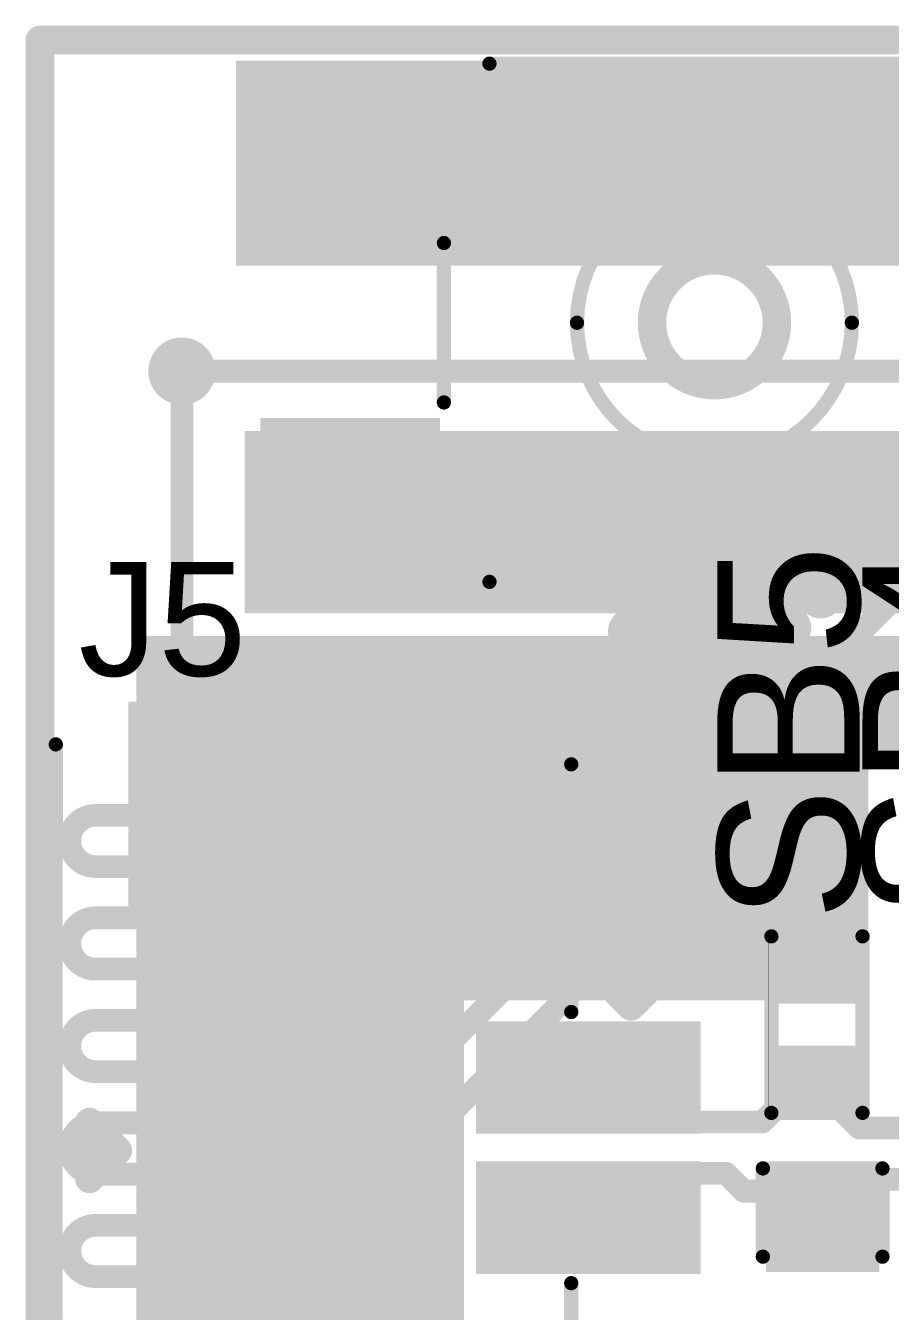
# Model space of a CAD drawing. Header units: millimetres. Extents: x -0.43 to 2.06, y -0.4 to 2.49.
# Drawn here: x -0.2019 to 0.1018, y 2.0338 to 2.4853 of the extents above; entities that cross this region are included whole.
import ezdxf

# ---------------------------------------------------------------- set-up
doc = ezdxf.new("R2010")
doc.units = ezdxf.units.MM
doc.header["$MEASUREMENT"] = 0
for name, color, linetype in [('BottomLayer', 5, 'Continuous'), ('Mechanical2', 216, 'Continuous'), ('TopLayer', 1, 'Continuous'), ('TopOverlay', 2, 'Continuous'), ('TopPaste', 8, 'Continuous'), ('TopSolder', 216, 'Continuous'), ('ViaHoleLayer', 16, 'Continuous')]:
    doc.layers.add(name, color=color, linetype=linetype)
doc.styles.add('Arial', font='arial.ttf', dxfattribs={"height": 0.2})

# ---------------------------------------------------------------- blocks, each defined once
blk = doc.blocks.new('SOLDER_BRIDGE_0402_7')
at = {"layer": 'TopLayer'}
for points in [[(-0.0275, -0.0125), (-0.0275, 0.0125), (-0.0095, 0.0125), (-0.0095, -0.0125)], [(0.0095, -0.0125), (0.0095, 0.0125), (0.0275, 0.0125), (0.0275, -0.0125)]]:
    blk.add_hatch(color=1, dxfattribs=at).paths.add_polyline_path(points)
at = {"layer": 'TopPaste'}
for points in [[(-0.0275, -0.0125), (-0.0275, 0.0125), (-0.0095, 0.0125), (-0.0095, -0.0125)], [(0.0095, -0.0125), (0.0095, 0.0125), (0.0275, 0.0125), (0.0275, -0.0125)]]:
    blk.add_hatch(color=8, dxfattribs=at).paths.add_polyline_path(points)
at = {"layer": 'TopSolder'}
for points in [[(-0.0296654, -0.0146654), (-0.0296654, 0.0146654), (-0.0073346, 0.0146654), (-0.0073346, -0.0146654)], [(0.0073346, -0.0146654), (0.0073346, 0.0146654), (0.0296654, 0.0146654), (0.0296654, -0.0146654)]]:
    blk.add_hatch(color=216, dxfattribs=at).paths.add_polyline_path(points)
at = {"layer": 'TopOverlay'}
for points, const_width in [([(0.031, 0.016), (-0.031, 0.016)], 0.005), ([(-0.031, -0.016), (-0.031, 0.016)], 0.005), ([(0.031, -0.016), (0.031, 0.016)], 0.005), ([(0.031, -0.016), (-0.031, -0.016)], 0.005), ([(0.032, -0.017), (-0.032, -0.017)], 0.000127)]:
    blk.add_lwpolyline(points, dxfattribs=dict(at, const_width=const_width))
for points, const_width in [([(-0.03225, 0.016, 1), (-0.02975, 0.016, 1)], 0.0025), ([(-0.03225, 0.016, 1), (-0.02975, 0.016, 1)], 0.0025), ([(0.02975, 0.016, 1), (0.03225, 0.016, 1)], 0.0025), ([(0.02975, 0.016, 1), (0.03225, 0.016, 1)], 0.0025), ([(-0.03225, -0.016, 1), (-0.02975, -0.016, 1)], 0.0025), ([(-0.03225, -0.016, 1), (-0.02975, -0.016, 1)], 0.0025), ([(0.02975, -0.016, 1), (0.03225, -0.016, 1)], 0.0025), ([(0.02975, -0.016, 1), (0.03225, -0.016, 1)], 0.0025), ([(-0.0320317, -0.017, 1), (-0.0319683, -0.017, 1)], 6.35e-05), ([(0.0319683, -0.017, 1), (0.0320317, -0.017, 1)], 6.35e-05)]:
    blk.add_lwpolyline(points, format="xyb", close=True, dxfattribs=dict(at, const_width=const_width))
blk = doc.blocks.new('TS_1109S_C_B_58')
at = {"layer": 'TopLayer'}
for points in [[(-0.15551175, 0.08070865), (-0.10039365, 0.08070865), (-0.10039365, 0.03740155), (-0.15551175, 0.03740155)], [(0.10039375, 0.08070865), (0.15551185, 0.08070865), (0.15551185, 0.03740155), (0.10039375, 0.03740155)], [(-0.15551175, -0.03740155), (-0.10039365, -0.03740155), (-0.10039365, -0.08070865), (-0.15551175, -0.08070865)], [(0.10039375, -0.03740155), (0.15551185, -0.03740155), (0.15551185, -0.08070865), (0.10039375, -0.08070865)]]:
    blk.add_hatch(color=1, dxfattribs=at).paths.add_polyline_path(points)
at = {"layer": 'TopPaste'}
for points in [[(-0.15551175, 0.08070865), (-0.10039365, 0.08070865), (-0.10039365, 0.03740155), (-0.15551175, 0.03740155)], [(0.10039375, 0.08070865), (0.15551185, 0.08070865), (0.15551185, 0.03740155), (0.10039375, 0.03740155)], [(-0.15551175, -0.03740155), (-0.10039365, -0.03740155), (-0.10039365, -0.08070865), (-0.15551175, -0.08070865)], [(0.10039375, -0.03740155), (0.15551185, -0.03740155), (0.15551185, -0.08070865), (0.10039375, -0.08070865)]]:
    blk.add_hatch(color=8, dxfattribs=at).paths.add_polyline_path(points)
at = {"layer": 'TopSolder'}
for points in [[(-0.15951175, 0.08470865), (-0.09639365, 0.08470865), (-0.09639365, 0.03340155), (-0.15951175, 0.03340155)], [(0.09639375, 0.08470865), (0.15951185, 0.08470865), (0.15951185, 0.03340155), (0.09639375, 0.03340155)], [(-0.15951175, -0.03340155), (-0.09639365, -0.03340155), (-0.09639365, -0.08470865), (-0.15951175, -0.08470865)], [(0.09639375, -0.03340155), (0.15951185, -0.03340155), (0.15951185, -0.08470865), (0.09639375, -0.08470865)]]:
    blk.add_hatch(color=216, dxfattribs=at).paths.add_polyline_path(points)
at = {"layer": 'TopOverlay', "const_width": 0.005}
for points in [[(-0.079, 0.091), (0.081, 0.091)], [(-0.095, -0.028), (-0.095, 0.028)], [(0.0950001, -0.028), (0.0950001, 0.028)], [(-0.079, -0.091), (0.081, -0.091)]]:
    blk.add_lwpolyline(points, dxfattribs=at)
at = {"layer": 'TopOverlay'}
for points, const_width in [([(-0.08025, 0.091, 1), (-0.07775, 0.091, 1)], 0.0025), ([(0.07975, 0.091, 1), (0.08225, 0.091, 1)], 0.0025), ([(0.0482597, 0, 1), (-0.0482597, 0, 1)], 0.005), ([(-0.09625, 0.028, 1), (-0.09375, 0.028, 1)], 0.0025), ([(0.0937501, 0.028, 1), (0.0962501, 0.028, 1)], 0.0025), ([(0.0219317, 0, 1), (-0.0219317, 0, 1)], 0.01), ([(-0.0244317, 0, 1), (-0.0194317, 0, 1)], 0.005), ([(0.0194317, 0, 1), (0.0244317, 0, 1)], 0.005), ([(-0.0495097, 0, 1), (-0.0470097, 0, 1)], 0.0025), ([(0.0470097, 0, 1), (0.0495097, 0, 1)], 0.0025), ([(-0.09625, -0.028, 1), (-0.09375, -0.028, 1)], 0.0025), ([(0.0937501, -0.028, 1), (0.0962501, -0.028, 1)], 0.0025), ([(-0.08025, -0.091, 1), (-0.07775, -0.091, 1)], 0.0025), ([(0.07975, -0.091, 1), (0.08225, -0.091, 1)], 0.0025)]:
    blk.add_lwpolyline(points, format="xyb", close=True, dxfattribs=dict(at, const_width=const_width))
blk = doc.blocks.new('1_25_2PWB_95')
at = {"layer": 'TopLayer'}
for points in [[(-0.04035425, 0.08562995), (-0.00885815, 0.08562995), (-0.00885815, 0.01476385), (-0.04035425, 0.01476385)], [(0.00885835, 0.08562995), (0.04035445, 0.08562995), (0.04035445, 0.01476385), (0.00885835, 0.01476385)], [(-0.15255895, 0.0068898), (-0.08169285, 0.0068898), (-0.08169285, -0.1072834), (-0.15255895, -0.1072834)], [(0.15255915, -0.1072834), (0.08169305, -0.1072834), (0.08169305, 0.0068898), (0.15255915, 0.0068898)]]:
    blk.add_hatch(color=1, dxfattribs=at).paths.add_polyline_path(points)
at = {"layer": 'TopPaste'}
for points in [[(-0.04035425, 0.08562995), (-0.00885815, 0.08562995), (-0.00885815, 0.01476385), (-0.04035425, 0.01476385)], [(0.00885835, 0.08562995), (0.04035445, 0.08562995), (0.04035445, 0.01476385), (0.00885835, 0.01476385)], [(-0.15255895, 0.0068898), (-0.08169285, 0.0068898), (-0.08169285, -0.1072834), (-0.15255895, -0.1072834)], [(0.15255915, -0.1072834), (0.08169305, -0.1072834), (0.08169305, 0.0068898), (0.15255915, 0.0068898)]]:
    blk.add_hatch(color=8, dxfattribs=at).paths.add_polyline_path(points)
at = {"layer": 'TopSolder'}
for points in [[(-0.04435425, 0.08962995), (-0.00485815, 0.08962995), (-0.00485815, 0.01076385), (-0.04435425, 0.01076385)], [(0.00485835, 0.08962995), (0.04435445, 0.08962995), (0.04435445, 0.01076385), (0.00485835, 0.01076385)], [(-0.15655895, 0.0108898), (-0.07769285, 0.0108898), (-0.07769285, -0.1112834), (-0.15655895, -0.1112834)], [(0.15655915, -0.1112834), (0.07769305, -0.1112834), (0.07769305, 0.0108898), (0.15655915, 0.0108898)]]:
    blk.add_hatch(color=216, dxfattribs=at).paths.add_polyline_path(points)
at = {"layer": 'TopOverlay'}
for points, const_width in [([(-0.0546062, 0.0601969), (-0.0546062, 0.0701969)], 0.01), ([(-0.0496062, 0.0651969), (-0.0546062, 0.0701969)], 0.01), ([(-0.0546062, 0.0601969), (-0.0496062, 0.0651969)], 0.01), ([(-0.0476062, 0.0441969), (-0.1346062, 0.0441969)], 0.005), ([(0.1346064, 0.0441969), (0.0476064, 0.0441969)], 0.005), ([(-0.009, -0.125), (0.001, -0.115)], 0.01), ([(0.011, -0.125), (0.001, -0.115)], 0.01), ([(0.011, -0.125), (-0.009, -0.125)], 0.01), ([(0.1387402, -0.137), (-0.1416062, -0.1368031)], 0.005)]:
    blk.add_lwpolyline(points, dxfattribs=dict(at, const_width=const_width))
for points, const_width in [([(-0.0571062, 0.0701969, 1), (-0.0521062, 0.0701969, 1)], 0.005), ([(-0.0571062, 0.0701969, 1), (-0.0521062, 0.0701969, 1)], 0.005), ([(-0.0521062, 0.0651969, 1), (-0.0471062, 0.0651969, 1)], 0.005), ([(-0.0521062, 0.0651969, 1), (-0.0471062, 0.0651969, 1)], 0.005), ([(-0.0571062, 0.0601969, 1), (-0.0521062, 0.0601969, 1)], 0.005), ([(-0.0571062, 0.0601969, 1), (-0.0521062, 0.0601969, 1)], 0.005), ([(-0.1358562, 0.0441969, 1), (-0.1333562, 0.0441969, 1)], 0.0025), ([(-0.0488562, 0.0441969, 1), (-0.0463562, 0.0441969, 1)], 0.0025), ([(0.0463564, 0.0441969, 1), (0.0488564, 0.0441969, 1)], 0.0025), ([(0.1333564, 0.0441969, 1), (0.1358564, 0.0441969, 1)], 0.0025), ([(-0.0015, -0.115, 1), (0.0035, -0.115, 1)], 0.005), ([(-0.0015, -0.115, 1), (0.0035, -0.115, 1)], 0.005), ([(-0.0115, -0.125, 1), (-0.0065, -0.125, 1)], 0.005), ([(-0.0115, -0.125, 1), (-0.0065, -0.125, 1)], 0.005), ([(0.0085, -0.125, 1), (0.0135, -0.125, 1)], 0.005), ([(0.0085, -0.125, 1), (0.0135, -0.125, 1)], 0.005), ([(-0.1428562, -0.1368031, 1), (-0.1403562, -0.1368031, 1)], 0.0025), ([(0.1374902, -0.137, 1), (0.1399902, -0.137, 1)], 0.0025)]:
    blk.add_lwpolyline(points, format="xyb", close=True, dxfattribs=dict(at, const_width=const_width))
blk = doc.blocks.new('CAP_0603_118')
at = {"layer": 'TopLayer'}
for points in [[(-0.015, 0.0175), (-0.015, -0.0175), (-0.045, -0.0175), (-0.045, 0.0175)], [(0.045, 0.0175), (0.045, -0.0175), (0.015, -0.0175), (0.015, 0.0175)]]:
    blk.add_hatch(color=1, dxfattribs=at).paths.add_polyline_path(points)
at = {"layer": 'TopPaste'}
for points in [[(-0.015, 0.0175), (-0.015, -0.0175), (-0.045, -0.0175), (-0.045, 0.0175)], [(0.045, 0.0175), (0.045, -0.0175), (0.015, -0.0175), (0.015, 0.0175)]]:
    blk.add_hatch(color=8, dxfattribs=at).paths.add_polyline_path(points)
at = {"layer": 'TopSolder'}
for points in [[(-0.0126378, 0.0198622), (-0.0126378, -0.0198622), (-0.0473622, -0.0198622), (-0.0473622, 0.0198622)], [(0.0473622, 0.0198622), (0.0473622, -0.0198622), (0.0126378, -0.0198622), (0.0126378, 0.0198622)]]:
    blk.add_hatch(color=216, dxfattribs=at).paths.add_polyline_path(points)
at = {"layer": 'TopOverlay', "const_width": 0.005}
for points in [[(-0.049, 0.021), (-0.018, 0.021)], [(-0.049, 0.021), (-0.049, -0.021)], [(0.018, 0.021), (0.049, 0.021)], [(0.049, 0.021), (0.049, -0.021)], [(-0.049, -0.021), (-0.018, -0.021)], [(0.018, -0.021), (0.049, -0.021)]]:
    blk.add_lwpolyline(points, dxfattribs=at)
at = {"layer": 'TopOverlay', "const_width": 0.0025}
for points in [[(-0.05025, 0.021, 1), (-0.04775, 0.021, 1)], [(-0.05025, 0.021, 1), (-0.04775, 0.021, 1)], [(-0.01925, 0.021, 1), (-0.01675, 0.021, 1)], [(0.01675, 0.021, 1), (0.01925, 0.021, 1)], [(0.04775, 0.021, 1), (0.05025, 0.021, 1)], [(0.04775, 0.021, 1), (0.05025, 0.021, 1)], [(-0.05025, -0.021, 1), (-0.04775, -0.021, 1)], [(-0.05025, -0.021, 1), (-0.04775, -0.021, 1)], [(-0.01925, -0.021, 1), (-0.01675, -0.021, 1)], [(0.01675, -0.021, 1), (0.01925, -0.021, 1)], [(0.04775, -0.021, 1), (0.05025, -0.021, 1)], [(0.04775, -0.021, 1), (0.05025, -0.021, 1)]]:
    blk.add_lwpolyline(points, format="xyb", close=True, dxfattribs=at)

msp = doc.modelspace()

# ---------------------------------------------------------------- hatches: boundary and pattern name
at = {"layer": 'BottomLayer'}
h = msp.add_hatch(color=5, dxfattribs=at)
edge = h.paths.add_edge_path()
edge.add_arc((-0.147, 2.364), 0.011811, 0, 360)
at = {"layer": 'TopLayer'}
for points in [[(-0.128, 2.401), (0.455, 2.401), (0.455, 2.473), (-0.128, 2.473)], [(-0.125, 2.279), (0.242, 2.279), (0.242, 2.343), (-0.125, 2.343)], [(-0.163, 2.143), (0.094, 2.143), (0.094, 2.271), (-0.163, 2.271)], [(0.084, 2.228), (0.29, 2.228), (0.29, 2.271), (0.084, 2.271)], [(-0.163, 1.871), (-0.048, 1.871), (-0.048, 2.252), (-0.163, 2.252)]]:
    msp.add_hatch(color=1, dxfattribs=at).paths.add_polyline_path(points)
h = msp.add_hatch(color=1, dxfattribs=at)
edge = h.paths.add_edge_path()
edge.add_arc((-0.147, 2.364), 0.011811, 0, 360)
at = {"layer": 'ViaHoleLayer'}
h = msp.add_hatch(color=16, dxfattribs=at)
edge = h.paths.add_edge_path()
edge.add_arc((-0.147, 2.364), 0.0059055, 0, 360)

# ---------------------------------------------------------------- linework, layer by layer
at = {"layer": 'BottomLayer', "const_width": 0.008}
for points in [[(-0.095, 2.086), (0.23, 2.411)], [(-0.072, 2.084), (0.231, 2.387)], [(-0.147, 2.342), (-0.147, 2.364)], [(-0.147, 2.242), (-0.147, 2.342)], [(0.05871, 2.320731), (0.0587101, 2.3207311)], [(0.0587101, 2.3207311), (0.0780637, 2.3013775)], [(0.0893775, 2.3013775), (0.106, 2.318)], [(0.0530532, 2.3150742), (0.0530533, 2.3150743)], [(0.0530533, 2.3150743), (0.0801288, 2.2879988)], [(0.0473963, 2.3094173), (0.0473964, 2.3094174)], [(0.0473964, 2.3094174), (0.0744719, 2.2823419)], [(0.0417395, 2.3037605), (0.0417396, 2.3037606)], [(0.0417396, 2.3037606), (0.0688151, 2.2766851)], [(0.0780636, 2.3013774), (0.0780637, 2.3013775)], [(0.0360826, 2.2981036), (0.0360827, 2.2981037)], [(0.0360827, 2.2981037), (0.0631582, 2.2710282)], [(0.0304258, 2.2924468), (0.0304259, 2.2924469)], [(0.0304259, 2.2924469), (0.0575014, 2.2653714)], [(0.0191121, 2.2867899), (0.0191122, 2.28679)], [(0.0247689, 2.2867899), (0.024769, 2.28679)], [(0.024769, 2.28679), (0.0518445, 2.2597145)], [(0.0801287, 2.2879987), (0.0801288, 2.2879988)], [(0.019112, 2.281133), (0.0191121, 2.2811331)], [(0.0191121, 2.2811331), (0.0461876, 2.2540576)], [(0.0744718, 2.2823418), (0.0744719, 2.2823419)], [(0.0801287, 2.2823419), (0.0801288, 2.282342)], [(0.068815, 2.276685), (0.0688151, 2.2766851)], [(0.0077984, 2.2754762), (0.0077985, 2.2754763)], [(0.0134552, 2.2754762), (0.0134553, 2.2754763)], [(0.0134553, 2.2754763), (0.0405308, 2.2484008)], [(0.0077983, 2.2698193), (0.0077984, 2.2698194)], [(0.0077984, 2.2698194), (0.0348739, 2.2427439)], [(0.0631581, 2.2710281), (0.0631582, 2.2710282)], [(0.068815, 2.2710282), (0.0688151, 2.2710283)], [(-0.0035153, 2.2641625), (-0.0035152, 2.2641626)], [(0.0021415, 2.2641625), (0.0021416, 2.2641626)], [(0.0021416, 2.2641626), (0.0292171, 2.2370871)], [(0.0575013, 2.2653713), (0.0575014, 2.2653714)], [(-0.0035154, 2.2585056), (-0.0035153, 2.2585057)], [(-0.0035153, 2.2585057), (0.0235602, 2.2314302)], [(0.0518444, 2.2597144), (0.0518445, 2.2597145)], [(0.0575013, 2.2597145), (0.0575014, 2.2597146)], [(0.0461875, 2.2540575), (0.0461876, 2.2540576)], [(-0.014829, 2.2528488), (-0.0148289, 2.2528489)], [(-0.0091722, 2.2528488), (-0.0091721, 2.2528489)], [(-0.0091721, 2.2528489), (0.0179034, 2.2257734)], [(-0.0148291, 2.2471919), (-0.014829, 2.247192)], [(-0.014829, 2.247192), (0.0122465, 2.2201165)], [(0.0405307, 2.2484007), (0.0405308, 2.2484008)], [(-0.147, 2.2170005), (-0.147, 2.242)], [(-0.0261427, 2.2415351), (-0.0261426, 2.2415352)], [(-0.0204859, 2.2415351), (-0.0204858, 2.2415352)], [(-0.0204858, 2.2415352), (0.0065897, 2.2144597)], [(0.0348738, 2.2427438), (0.0348739, 2.2427439)], [(-0.0261428, 2.2358782), (-0.0261427, 2.2358783)], [(-0.0261427, 2.2358783), (0.0009328, 2.2088028)], [(0.029217, 2.237087), (0.0292171, 2.2370871)], [(0.0235601, 2.2314301), (0.0235602, 2.2314302)], [(-0.0374564, 2.2302214), (-0.0374563, 2.2302215)], [(-0.0317996, 2.2302214), (-0.0317995, 2.2302215)], [(-0.0317995, 2.2302215), (-0.004724, 2.203146)], [(-0.0374565, 2.2245645), (-0.0374564, 2.2245646)], [(-0.0374564, 2.2245646), (-0.0103809, 2.1974891)], [(0.0179033, 2.2257733), (0.0179034, 2.2257734)], [(-0.0431134, 2.2189076), (-0.0431133, 2.2189077)], [(-0.0431133, 2.2189077), (-0.0160378, 2.1918322)], [(0.0122464, 2.2201164), (0.0122465, 2.2201165)], [(-0.0487702, 2.2132508), (-0.0487701, 2.2132509)], [(-0.0487701, 2.2132509), (-0.0216946, 2.1861754)], [(0.0065896, 2.2144596), (0.0065897, 2.2144597)], [(0.0009327, 2.2088027), (0.0009328, 2.2088028)], [(-0.1773701, 2.2080005), (-0.156, 2.2080005)], [(-0.0544271, 2.2075939), (-0.054427, 2.207594)], [(-0.054427, 2.207594), (-0.0273515, 2.1805185)], [(-0.0600839, 2.2019371), (-0.0600838, 2.2019372)], [(-0.0600838, 2.2019372), (-0.0330083, 2.1748617)], [(-0.0047241, 2.2031459), (-0.004724, 2.203146)], [(-0.0657408, 2.1962802), (-0.0657407, 2.1962803)], [(-0.0657407, 2.1962803), (-0.0386652, 2.1692048)], [(-0.010381, 2.197489), (-0.0103809, 2.1974891)], [(-0.0713976, 2.1906234), (-0.0713975, 2.1906235)], [(-0.0713975, 2.1906235), (-0.044322, 2.163548)], [(-0.0160379, 2.1918321), (-0.0160378, 2.1918322)], [(-0.010381, 2.1918322), (-0.0103809, 2.1918323)], [(-0.1773701, 2.1900005), (-0.1174165, 2.1900005)], [(-0.0216947, 2.1861753), (-0.0216946, 2.1861754)], [(-0.0770545, 2.1849665), (-0.0770544, 2.1849666)], [(-0.0770544, 2.1849666), (-0.0499789, 2.1578911)], [(-0.0827113, 2.1793097), (-0.0827112, 2.1793098)], [(-0.0827112, 2.1793098), (-0.0556357, 2.1522343)], [(-0.0273516, 2.1805184), (-0.0273515, 2.1805185)], [(-0.0216947, 2.1805185), (-0.0216946, 2.1805186)], [(-0.0330084, 2.1748616), (-0.0330083, 2.1748617)], [(-0.1773701, 2.1720005), (-0.1174165, 2.1720005)], [(-0.08664, 2.1719246), (-0.0866399, 2.1719247)], [(-0.0866399, 2.1719247), (-0.0612926, 2.1465774)], [(-0.0386653, 2.1692047), (-0.0386652, 2.1692048)], [(-0.0330084, 2.1692048), (-0.0330083, 2.1692049)], [(-0.0922968, 2.1662678), (-0.0922967, 2.1662679)], [(-0.0922967, 2.1662679), (-0.0746713, 2.1486425)], [(-0.0443221, 2.1635479), (-0.044322, 2.163548)], [(-0.049979, 2.157891), (-0.0499789, 2.1578911)], [(-0.0443221, 2.1578911), (-0.044322, 2.1578912)], [(-0.1773701, 2.1540005), (-0.1166299, 2.1540005)], [(-0.0556358, 2.1522342), (-0.0556357, 2.1522343)], [(-0.0612927, 2.1465773), (-0.0612926, 2.1465774)], [(-0.0556358, 2.1465774), (-0.0556357, 2.1465775)], [(-0.0775, 2.1345), (-0.0746713, 2.1373287)], [(-0.1773701, 2.1360005), (-0.1166299, 2.1360005)], [(-0.098, 2.114), (-0.0775, 2.1345)], [(-0.1773701, 2.1180005), (-0.1422127, 2.1180005)], [(-0.123, 2.089), (-0.098, 2.114)], [(-0.1773701, 2.1000005), (-0.1422127, 2.1000005)], [(-0.123, 1.548), (-0.123, 2.089)], [(-0.1773701, 2.0820005), (-0.147, 2.0820005)], [(-0.095, 0.887), (-0.095, 2.086)], [(-0.072, 2.07), (-0.072, 2.084)], [(-0.072, 1.9940005), (-0.072, 2.07)], [(-0.1773701, 2.0640005), (-0.147, 2.0640005)], [(-0.1773701, 2.0460005), (-0.147, 2.0460005)]]:
    msp.add_lwpolyline(points, dxfattribs=at)
at = {"layer": 'BottomLayer', "const_width": 0.004}
for points in [[(-0.149, 2.364, 1), (-0.145, 2.364, 1)], [(-0.149, 2.342, 1), (-0.145, 2.342, 1)], [(-0.149, 2.342, 1), (-0.145, 2.342, 1)], [(0.0510533, 2.3207311, 1), (0.0550533, 2.3207311, 1)], [(0.0510533, 2.3207311, 1), (0.0550533, 2.3207311, 1)], [(0.05671, 2.320731, 1), (0.06071, 2.320731, 1)], [(0.05671, 2.320731, 1), (0.06071, 2.320731, 1)], [(0.0567101, 2.3207311, 1), (0.0607101, 2.3207311, 1)], [(0.0567101, 2.3207311, 1), (0.0607101, 2.3207311, 1)], [(0.0510532, 2.3150742, 1), (0.0550532, 2.3150742, 1)], [(0.0510533, 2.3150743, 1), (0.0550533, 2.3150743, 1)], [(0.0510533, 2.3150743, 1), (0.0550533, 2.3150743, 1)], [(0.0510533, 2.3150743, 1), (0.0550533, 2.3150743, 1)], [(0.0397396, 2.3094174, 1), (0.0437396, 2.3094174, 1)], [(0.0397396, 2.3094174, 1), (0.0437396, 2.3094174, 1)], [(0.0453963, 2.3094173, 1), (0.0493963, 2.3094173, 1)], [(0.0453963, 2.3094173, 1), (0.0493963, 2.3094173, 1)], [(0.0453964, 2.3094174, 1), (0.0493964, 2.3094174, 1)], [(0.0453964, 2.3094174, 1), (0.0493964, 2.3094174, 1)], [(0.0397395, 2.3037605, 1), (0.0437395, 2.3037605, 1)], [(0.0397396, 2.3037606, 1), (0.0437396, 2.3037606, 1)], [(0.0397396, 2.3037606, 1), (0.0437396, 2.3037606, 1)], [(0.0397396, 2.3037606, 1), (0.0437396, 2.3037606, 1)], [(0.0760636, 2.3013775, 1), (0.0800636, 2.3013775, 1)], [(0.0760636, 2.3013774, 1), (0.0800636, 2.3013774, 1)], [(0.0760637, 2.3013775, 1), (0.0800637, 2.3013775, 1)], [(0.0760637, 2.3013775, 1), (0.0800637, 2.3013775, 1)], [(0.0873775, 2.3013775, 1), (0.0913775, 2.3013775, 1)], [(0.0873776, 2.3013775, 1), (0.0913776, 2.3013775, 1)], [(0.0284259, 2.2981037, 1), (0.0324259, 2.2981037, 1)], [(0.0284259, 2.2981037, 1), (0.0324259, 2.2981037, 1)], [(0.0340826, 2.2981036, 1), (0.0380826, 2.2981036, 1)], [(0.0340826, 2.2981036, 1), (0.0380826, 2.2981036, 1)], [(0.0340827, 2.2981037, 1), (0.0380827, 2.2981037, 1)], [(0.0340827, 2.2981037, 1), (0.0380827, 2.2981037, 1)], [(0.0284258, 2.2924468, 1), (0.0324258, 2.2924468, 1)], [(0.0284259, 2.2924469, 1), (0.0324259, 2.2924469, 1)], [(0.0284259, 2.2924469, 1), (0.0324259, 2.2924469, 1)], [(0.0284259, 2.2924469, 1), (0.0324259, 2.2924469, 1)], [(0.0171121, 2.2867899, 1), (0.0211121, 2.2867899, 1)], [(0.0171121, 2.2867899, 1), (0.0211121, 2.2867899, 1)], [(0.0171122, 2.28679, 1), (0.0211122, 2.28679, 1)], [(0.0171122, 2.28679, 1), (0.0211122, 2.28679, 1)], [(0.0227689, 2.2867899, 1), (0.0267689, 2.2867899, 1)], [(0.0227689, 2.2867899, 1), (0.0267689, 2.2867899, 1)], [(0.022769, 2.28679, 1), (0.026769, 2.28679, 1)], [(0.022769, 2.28679, 1), (0.026769, 2.28679, 1)], [(0.0781287, 2.2879987, 1), (0.0821287, 2.2879987, 1)], [(0.0781287, 2.2879987, 1), (0.0821287, 2.2879987, 1)], [(0.0781288, 2.2879988, 1), (0.0821288, 2.2879988, 1)], [(0.0781288, 2.2879988, 1), (0.0821288, 2.2879988, 1)], [(0.017112, 2.281133, 1), (0.021112, 2.281133, 1)], [(0.0171121, 2.2811331, 1), (0.0211121, 2.2811331, 1)], [(0.0171121, 2.2811331, 1), (0.0211121, 2.2811331, 1)], [(0.0171121, 2.2811331, 1), (0.0211121, 2.2811331, 1)], [(0.0724718, 2.2823418, 1), (0.0764718, 2.2823418, 1)], [(0.0724719, 2.2823419, 1), (0.0764719, 2.2823419, 1)], [(0.0724719, 2.2823419, 1), (0.0764719, 2.2823419, 1)], [(0.0724719, 2.2823419, 1), (0.0764719, 2.2823419, 1)], [(0.0781287, 2.2823419, 1), (0.0821287, 2.2823419, 1)], [(0.0781287, 2.2823419, 1), (0.0821287, 2.2823419, 1)], [(0.0781288, 2.282342, 1), (0.0821288, 2.282342, 1)], [(0.0781288, 2.282342, 1), (0.0821288, 2.282342, 1)], [(0.066815, 2.276685, 1), (0.070815, 2.276685, 1)], [(0.066815, 2.276685, 1), (0.070815, 2.276685, 1)], [(0.0668151, 2.2766851, 1), (0.0708151, 2.2766851, 1)], [(0.0668151, 2.2766851, 1), (0.0708151, 2.2766851, 1)], [(0.0057984, 2.2754762, 1), (0.0097984, 2.2754762, 1)], [(0.0057984, 2.2754762, 1), (0.0097984, 2.2754762, 1)], [(0.0057985, 2.2754763, 1), (0.0097985, 2.2754763, 1)], [(0.0057985, 2.2754763, 1), (0.0097985, 2.2754763, 1)], [(0.0114552, 2.2754762, 1), (0.0154552, 2.2754762, 1)], [(0.0114552, 2.2754762, 1), (0.0154552, 2.2754762, 1)], [(0.0114553, 2.2754763, 1), (0.0154553, 2.2754763, 1)], [(0.0114553, 2.2754763, 1), (0.0154553, 2.2754763, 1)], [(0.0057983, 2.2698193, 1), (0.0097983, 2.2698193, 1)], [(0.0057984, 2.2698194, 1), (0.0097984, 2.2698194, 1)], [(0.0057984, 2.2698194, 1), (0.0097984, 2.2698194, 1)], [(0.0057984, 2.2698194, 1), (0.0097984, 2.2698194, 1)], [(0.0611581, 2.2710281, 1), (0.0651581, 2.2710281, 1)], [(0.0611582, 2.2710282, 1), (0.0651582, 2.2710282, 1)], [(0.0611582, 2.2710282, 1), (0.0651582, 2.2710282, 1)], [(0.0611582, 2.2710282, 1), (0.0651582, 2.2710282, 1)], [(0.066815, 2.2710282, 1), (0.070815, 2.2710282, 1)], [(0.066815, 2.2710282, 1), (0.070815, 2.2710282, 1)], [(0.0668151, 2.2710283, 1), (0.0708151, 2.2710283, 1)], [(0.0668151, 2.2710283, 1), (0.0708151, 2.2710283, 1)], [(-0.0055153, 2.2641625, 1), (-0.0015153, 2.2641625, 1)], [(-0.0055153, 2.2641625, 1), (-0.0015153, 2.2641625, 1)], [(-0.0055152, 2.2641626, 1), (-0.0015152, 2.2641626, 1)], [(-0.0055152, 2.2641626, 1), (-0.0015152, 2.2641626, 1)], [(0.0001415, 2.2641625, 1), (0.0041415, 2.2641625, 1)], [(0.0001415, 2.2641625, 1), (0.0041415, 2.2641625, 1)], [(0.0001416, 2.2641626, 1), (0.0041416, 2.2641626, 1)], [(0.0001416, 2.2641626, 1), (0.0041416, 2.2641626, 1)], [(0.0555013, 2.2653713, 1), (0.0595013, 2.2653713, 1)], [(0.0555013, 2.2653713, 1), (0.0595013, 2.2653713, 1)], [(0.0555014, 2.2653714, 1), (0.0595014, 2.2653714, 1)], [(0.0555014, 2.2653714, 1), (0.0595014, 2.2653714, 1)], [(-0.0055154, 2.2585056, 1), (-0.0015154, 2.2585056, 1)], [(-0.0055153, 2.2585057, 1), (-0.0015153, 2.2585057, 1)], [(-0.0055153, 2.2585057, 1), (-0.0015153, 2.2585057, 1)], [(-0.0055153, 2.2585057, 1), (-0.0015153, 2.2585057, 1)], [(0.0498444, 2.2597144, 1), (0.0538444, 2.2597144, 1)], [(0.0498445, 2.2597145, 1), (0.0538445, 2.2597145, 1)], [(0.0498445, 2.2597145, 1), (0.0538445, 2.2597145, 1)], [(0.0498445, 2.2597145, 1), (0.0538445, 2.2597145, 1)], [(0.0555013, 2.2597145, 1), (0.0595013, 2.2597145, 1)], [(0.0555013, 2.2597145, 1), (0.0595013, 2.2597145, 1)], [(0.0555014, 2.2597146, 1), (0.0595014, 2.2597146, 1)], [(0.0555014, 2.2597146, 1), (0.0595014, 2.2597146, 1)], [(0.0441875, 2.2540575, 1), (0.0481875, 2.2540575, 1)], [(0.0441875, 2.2540575, 1), (0.0481875, 2.2540575, 1)], [(0.0441876, 2.2540576, 1), (0.0481876, 2.2540576, 1)], [(0.0441876, 2.2540576, 1), (0.0481876, 2.2540576, 1)], [(-0.016829, 2.2528488, 1), (-0.012829, 2.2528488, 1)], [(-0.016829, 2.2528488, 1), (-0.012829, 2.2528488, 1)], [(-0.0168289, 2.2528489, 1), (-0.0128289, 2.2528489, 1)], [(-0.0168289, 2.2528489, 1), (-0.0128289, 2.2528489, 1)], [(-0.0111722, 2.2528488, 1), (-0.0071722, 2.2528488, 1)], [(-0.0111722, 2.2528488, 1), (-0.0071722, 2.2528488, 1)], [(-0.0111721, 2.2528489, 1), (-0.0071721, 2.2528489, 1)], [(-0.0111721, 2.2528489, 1), (-0.0071721, 2.2528489, 1)], [(-0.0168291, 2.2471919, 1), (-0.0128291, 2.2471919, 1)], [(-0.016829, 2.247192, 1), (-0.012829, 2.247192, 1)], [(-0.016829, 2.247192, 1), (-0.012829, 2.247192, 1)], [(-0.016829, 2.247192, 1), (-0.012829, 2.247192, 1)], [(0.0385307, 2.2484007, 1), (0.0425307, 2.2484007, 1)], [(0.0385308, 2.2484008, 1), (0.0425308, 2.2484008, 1)], [(0.0385308, 2.2484008, 1), (0.0425308, 2.2484008, 1)], [(0.0385308, 2.2484008, 1), (0.0425308, 2.2484008, 1)], [(0.0441876, 2.2484008, 1), (0.0481876, 2.2484008, 1)], [(0.0441876, 2.2484008, 1), (0.0481876, 2.2484008, 1)], [(-0.149, 2.242, 1), (-0.145, 2.242, 1)], [(-0.149, 2.242, 1), (-0.145, 2.242, 1)], [(-0.0281427, 2.2415351, 1), (-0.0241427, 2.2415351, 1)], [(-0.0281427, 2.2415351, 1), (-0.0241427, 2.2415351, 1)], [(-0.0281426, 2.2415352, 1), (-0.0241426, 2.2415352, 1)], [(-0.0281426, 2.2415352, 1), (-0.0241426, 2.2415352, 1)], [(-0.0224859, 2.2415351, 1), (-0.0184859, 2.2415351, 1)], [(-0.0224859, 2.2415351, 1), (-0.0184859, 2.2415351, 1)], [(-0.0224858, 2.2415352, 1), (-0.0184858, 2.2415352, 1)], [(-0.0224858, 2.2415352, 1), (-0.0184858, 2.2415352, 1)], [(0.0328738, 2.2427438, 1), (0.0368738, 2.2427438, 1)], [(0.0328738, 2.2427438, 1), (0.0368738, 2.2427438, 1)], [(0.0328739, 2.2427439, 1), (0.0368739, 2.2427439, 1)], [(0.0328739, 2.2427439, 1), (0.0368739, 2.2427439, 1)], [(-0.0281428, 2.2358782, 1), (-0.0241428, 2.2358782, 1)], [(-0.0281427, 2.2358783, 1), (-0.0241427, 2.2358783, 1)], [(-0.0281427, 2.2358783, 1), (-0.0241427, 2.2358783, 1)], [(-0.0281427, 2.2358783, 1), (-0.0241427, 2.2358783, 1)], [(0.027217, 2.237087, 1), (0.031217, 2.237087, 1)], [(0.0272171, 2.2370871, 1), (0.0312171, 2.2370871, 1)], [(0.0272171, 2.2370871, 1), (0.0312171, 2.2370871, 1)], [(0.0272171, 2.2370871, 1), (0.0312171, 2.2370871, 1)], [(0.0328739, 2.2370871, 1), (0.0368739, 2.2370871, 1)], [(0.0328739, 2.2370871, 1), (0.0368739, 2.2370871, 1)], [(0.0215601, 2.2314301, 1), (0.0255601, 2.2314301, 1)], [(0.0215601, 2.2314301, 1), (0.0255601, 2.2314301, 1)], [(0.0215602, 2.2314302, 1), (0.0255602, 2.2314302, 1)], [(0.0215602, 2.2314302, 1), (0.0255602, 2.2314302, 1)], [(-0.0394564, 2.2302214, 1), (-0.0354564, 2.2302214, 1)], [(-0.0394564, 2.2302214, 1), (-0.0354564, 2.2302214, 1)], [(-0.0394563, 2.2302215, 1), (-0.0354563, 2.2302215, 1)], [(-0.0394563, 2.2302215, 1), (-0.0354563, 2.2302215, 1)], [(-0.0337996, 2.2302214, 1), (-0.0297996, 2.2302214, 1)], [(-0.0337996, 2.2302214, 1), (-0.0297996, 2.2302214, 1)], [(-0.0337995, 2.2302215, 1), (-0.0297995, 2.2302215, 1)], [(-0.0337995, 2.2302215, 1), (-0.0297995, 2.2302215, 1)], [(-0.0394565, 2.2245645, 1), (-0.0354565, 2.2245645, 1)], [(-0.0394564, 2.2245646, 1), (-0.0354564, 2.2245646, 1)], [(-0.0394564, 2.2245646, 1), (-0.0354564, 2.2245646, 1)], [(-0.0394564, 2.2245646, 1), (-0.0354564, 2.2245646, 1)], [(0.0159033, 2.2257733, 1), (0.0199033, 2.2257733, 1)], [(0.0159034, 2.2257734, 1), (0.0199034, 2.2257734, 1)], [(0.0159034, 2.2257734, 1), (0.0199034, 2.2257734, 1)], [(0.0159034, 2.2257734, 1), (0.0199034, 2.2257734, 1)], [(0.0215602, 2.2257734, 1), (0.0255602, 2.2257734, 1)], [(0.0215602, 2.2257734, 1), (0.0255602, 2.2257734, 1)], [(-0.0507701, 2.2189077, 1), (-0.0467701, 2.2189077, 1)], [(-0.0507701, 2.2189077, 1), (-0.0467701, 2.2189077, 1)], [(-0.0451134, 2.2189076, 1), (-0.0411134, 2.2189076, 1)], [(-0.0451134, 2.2189076, 1), (-0.0411134, 2.2189076, 1)], [(-0.0451133, 2.2189077, 1), (-0.0411133, 2.2189077, 1)], [(-0.0451133, 2.2189077, 1), (-0.0411133, 2.2189077, 1)], [(0.0102464, 2.2201164, 1), (0.0142464, 2.2201164, 1)], [(0.0102464, 2.2201164, 1), (0.0142464, 2.2201164, 1)], [(0.0102465, 2.2201165, 1), (0.0142465, 2.2201165, 1)], [(0.0102465, 2.2201165, 1), (0.0142465, 2.2201165, 1)], [(-0.149, 2.2170005, 1), (-0.145, 2.2170005, 1)], [(-0.149, 2.2170005, 1), (-0.145, 2.2170005, 1)], [(-0.0507702, 2.2132508, 1), (-0.0467702, 2.2132508, 1)], [(-0.0507701, 2.2132509, 1), (-0.0467701, 2.2132509, 1)], [(-0.0507701, 2.2132509, 1), (-0.0467701, 2.2132509, 1)], [(-0.0507701, 2.2132509, 1), (-0.0467701, 2.2132509, 1)], [(0.0045896, 2.2144596, 1), (0.0085896, 2.2144596, 1)], [(0.0045897, 2.2144597, 1), (0.0085897, 2.2144597, 1)], [(0.0045897, 2.2144597, 1), (0.0085897, 2.2144597, 1)], [(0.0045897, 2.2144597, 1), (0.0085897, 2.2144597, 1)], [(0.0102465, 2.2144597, 1), (0.0142465, 2.2144597, 1)], [(0.0102465, 2.2144597, 1), (0.0142465, 2.2144597, 1)], [(-0.0010673, 2.2088027, 1), (0.0029327, 2.2088027, 1)], [(-0.0010673, 2.2088027, 1), (0.0029327, 2.2088027, 1)], [(-0.0010672, 2.2088028, 1), (0.0029328, 2.2088028, 1)], [(-0.0010672, 2.2088028, 1), (0.0029328, 2.2088028, 1)], [(-0.1793701, 2.2080005, 1), (-0.1753701, 2.2080005, 1)], [(-0.1793701, 2.2080005, 1), (-0.1753701, 2.2080005, 1)], [(-0.158, 2.2080005, 1), (-0.154, 2.2080005, 1)], [(-0.158, 2.2080005, 1), (-0.154, 2.2080005, 1)], [(-0.0620838, 2.207594, 1), (-0.0580838, 2.207594, 1)], [(-0.0620838, 2.207594, 1), (-0.0580838, 2.207594, 1)], [(-0.0564271, 2.2075939, 1), (-0.0524271, 2.2075939, 1)], [(-0.0564271, 2.2075939, 1), (-0.0524271, 2.2075939, 1)], [(-0.056427, 2.207594, 1), (-0.052427, 2.207594, 1)], [(-0.056427, 2.207594, 1), (-0.052427, 2.207594, 1)], [(-0.0620839, 2.2019371, 1), (-0.0580839, 2.2019371, 1)], [(-0.0620838, 2.2019372, 1), (-0.0580838, 2.2019372, 1)], [(-0.0620838, 2.2019372, 1), (-0.0580838, 2.2019372, 1)], [(-0.0620838, 2.2019372, 1), (-0.0580838, 2.2019372, 1)], [(-0.0067241, 2.2031459, 1), (-0.0027241, 2.2031459, 1)], [(-0.006724, 2.203146, 1), (-0.002724, 2.203146, 1)], [(-0.006724, 2.203146, 1), (-0.002724, 2.203146, 1)], [(-0.006724, 2.203146, 1), (-0.002724, 2.203146, 1)], [(-0.0010672, 2.203146, 1), (0.0029328, 2.203146, 1)], [(-0.0010672, 2.203146, 1), (0.0029328, 2.203146, 1)], [(-0.0733975, 2.1962803, 1), (-0.0693975, 2.1962803, 1)], [(-0.0733975, 2.1962803, 1), (-0.0693975, 2.1962803, 1)], [(-0.0677408, 2.1962802, 1), (-0.0637408, 2.1962802, 1)], [(-0.0677408, 2.1962802, 1), (-0.0637408, 2.1962802, 1)], [(-0.0677407, 2.1962803, 1), (-0.0637407, 2.1962803, 1)], [(-0.0677407, 2.1962803, 1), (-0.0637407, 2.1962803, 1)], [(-0.012381, 2.197489, 1), (-0.008381, 2.197489, 1)], [(-0.012381, 2.197489, 1), (-0.008381, 2.197489, 1)], [(-0.0123809, 2.1974891, 1), (-0.0083809, 2.1974891, 1)], [(-0.0123809, 2.1974891, 1), (-0.0083809, 2.1974891, 1)], [(-0.0733976, 2.1906234, 1), (-0.0693976, 2.1906234, 1)], [(-0.0733975, 2.1906235, 1), (-0.0693975, 2.1906235, 1)], [(-0.0733975, 2.1906235, 1), (-0.0693975, 2.1906235, 1)], [(-0.0733975, 2.1906235, 1), (-0.0693975, 2.1906235, 1)], [(-0.0180379, 2.1918321, 1), (-0.0140379, 2.1918321, 1)], [(-0.0180378, 2.1918322, 1), (-0.0140378, 2.1918322, 1)], [(-0.0180378, 2.1918322, 1), (-0.0140378, 2.1918322, 1)], [(-0.0180378, 2.1918322, 1), (-0.0140378, 2.1918322, 1)], [(-0.012381, 2.1918322, 1), (-0.008381, 2.1918322, 1)], [(-0.012381, 2.1918322, 1), (-0.008381, 2.1918322, 1)], [(-0.0123809, 2.1918323, 1), (-0.0083809, 2.1918323, 1)], [(-0.0123809, 2.1918323, 1), (-0.0083809, 2.1918323, 1)], [(-0.1793701, 2.1900005, 1), (-0.1753701, 2.1900005, 1)], [(-0.1793701, 2.1900005, 1), (-0.1753701, 2.1900005, 1)], [(-0.1194165, 2.1900005, 1), (-0.1154165, 2.1900005, 1)], [(-0.1194165, 2.1900005, 1), (-0.1154165, 2.1900005, 1)], [(-0.0236947, 2.1861753, 1), (-0.0196947, 2.1861753, 1)], [(-0.0236947, 2.1861753, 1), (-0.0196947, 2.1861753, 1)], [(-0.0236946, 2.1861754, 1), (-0.0196946, 2.1861754, 1)], [(-0.0236946, 2.1861754, 1), (-0.0196946, 2.1861754, 1)], [(-0.0847112, 2.1849666, 1), (-0.0807112, 2.1849666, 1)], [(-0.0847112, 2.1849666, 1), (-0.0807112, 2.1849666, 1)], [(-0.0790545, 2.1849665, 1), (-0.0750545, 2.1849665, 1)], [(-0.0790545, 2.1849665, 1), (-0.0750545, 2.1849665, 1)], [(-0.0790544, 2.1849666, 1), (-0.0750544, 2.1849666, 1)], [(-0.0790544, 2.1849666, 1), (-0.0750544, 2.1849666, 1)], [(-0.0847113, 2.1793097, 1), (-0.0807113, 2.1793097, 1)], [(-0.0847112, 2.1793098, 1), (-0.0807112, 2.1793098, 1)], [(-0.0847112, 2.1793098, 1), (-0.0807112, 2.1793098, 1)], [(-0.0847112, 2.1793098, 1), (-0.0807112, 2.1793098, 1)], [(-0.0293516, 2.1805184, 1), (-0.0253516, 2.1805184, 1)], [(-0.0293515, 2.1805185, 1), (-0.0253515, 2.1805185, 1)], [(-0.0293515, 2.1805185, 1), (-0.0253515, 2.1805185, 1)], [(-0.0293515, 2.1805185, 1), (-0.0253515, 2.1805185, 1)], [(-0.0236947, 2.1805185, 1), (-0.0196947, 2.1805185, 1)], [(-0.0236947, 2.1805185, 1), (-0.0196947, 2.1805185, 1)], [(-0.0236946, 2.1805186, 1), (-0.0196946, 2.1805186, 1)], [(-0.0236946, 2.1805186, 1), (-0.0196946, 2.1805186, 1)], [(-0.0350084, 2.1748616, 1), (-0.0310084, 2.1748616, 1)], [(-0.0350084, 2.1748616, 1), (-0.0310084, 2.1748616, 1)], [(-0.0350083, 2.1748617, 1), (-0.0310083, 2.1748617, 1)], [(-0.0350083, 2.1748617, 1), (-0.0310083, 2.1748617, 1)], [(-0.1793701, 2.1720005, 1), (-0.1753701, 2.1720005, 1)], [(-0.1793701, 2.1720005, 1), (-0.1753701, 2.1720005, 1)], [(-0.1194165, 2.1720005, 1), (-0.1154165, 2.1720005, 1)], [(-0.1194165, 2.1720005, 1), (-0.1154165, 2.1720005, 1)], [(-0.0942967, 2.1719247, 1), (-0.0902967, 2.1719247, 1)], [(-0.0942967, 2.1719247, 1), (-0.0902967, 2.1719247, 1)], [(-0.08864, 2.1719246, 1), (-0.08464, 2.1719246, 1)], [(-0.08864, 2.1719246, 1), (-0.08464, 2.1719246, 1)], [(-0.0886399, 2.1719247, 1), (-0.0846399, 2.1719247, 1)], [(-0.0886399, 2.1719247, 1), (-0.0846399, 2.1719247, 1)], [(-0.0406653, 2.1692047, 1), (-0.0366653, 2.1692047, 1)], [(-0.0406652, 2.1692048, 1), (-0.0366652, 2.1692048, 1)], [(-0.0406652, 2.1692048, 1), (-0.0366652, 2.1692048, 1)], [(-0.0406652, 2.1692048, 1), (-0.0366652, 2.1692048, 1)], [(-0.0350084, 2.1692048, 1), (-0.0310084, 2.1692048, 1)], [(-0.0350084, 2.1692048, 1), (-0.0310084, 2.1692048, 1)], [(-0.0350083, 2.1692049, 1), (-0.0310083, 2.1692049, 1)], [(-0.0350083, 2.1692049, 1), (-0.0310083, 2.1692049, 1)], [(-0.0942968, 2.1662678, 1), (-0.0902968, 2.1662678, 1)], [(-0.0942967, 2.1662679, 1), (-0.0902967, 2.1662679, 1)], [(-0.0942967, 2.1662679, 1), (-0.0902967, 2.1662679, 1)], [(-0.0942967, 2.1662679, 1), (-0.0902967, 2.1662679, 1)], [(-0.0463221, 2.1635479, 1), (-0.0423221, 2.1635479, 1)], [(-0.0463221, 2.1635479, 1), (-0.0423221, 2.1635479, 1)], [(-0.046322, 2.163548, 1), (-0.042322, 2.163548, 1)], [(-0.046322, 2.163548, 1), (-0.042322, 2.163548, 1)], [(-0.051979, 2.157891, 1), (-0.047979, 2.157891, 1)], [(-0.0519789, 2.1578911, 1), (-0.0479789, 2.1578911, 1)], [(-0.0519789, 2.1578911, 1), (-0.0479789, 2.1578911, 1)], [(-0.0519789, 2.1578911, 1), (-0.0479789, 2.1578911, 1)], [(-0.0463221, 2.1578911, 1), (-0.0423221, 2.1578911, 1)], [(-0.0463221, 2.1578911, 1), (-0.0423221, 2.1578911, 1)], [(-0.046322, 2.1578912, 1), (-0.042322, 2.1578912, 1)], [(-0.046322, 2.1578912, 1), (-0.042322, 2.1578912, 1)], [(-0.1793701, 2.1540005, 1), (-0.1753701, 2.1540005, 1)], [(-0.1793701, 2.1540005, 1), (-0.1753701, 2.1540005, 1)], [(-0.1186299, 2.1540005, 1), (-0.1146299, 2.1540005, 1)], [(-0.1186299, 2.1540005, 1), (-0.1146299, 2.1540005, 1)], [(-0.0576358, 2.1522342, 1), (-0.0536358, 2.1522342, 1)], [(-0.0576358, 2.1522342, 1), (-0.0536358, 2.1522342, 1)], [(-0.0576357, 2.1522343, 1), (-0.0536357, 2.1522343, 1)], [(-0.0576357, 2.1522343, 1), (-0.0536357, 2.1522343, 1)], [(-0.0766713, 2.1486426, 1), (-0.0726713, 2.1486426, 1)], [(-0.0766713, 2.1486425, 1), (-0.0726713, 2.1486425, 1)], [(-0.0632927, 2.1465773, 1), (-0.0592927, 2.1465773, 1)], [(-0.0632926, 2.1465774, 1), (-0.0592926, 2.1465774, 1)], [(-0.0632926, 2.1465774, 1), (-0.0592926, 2.1465774, 1)], [(-0.0632926, 2.1465774, 1), (-0.0592926, 2.1465774, 1)], [(-0.0576358, 2.1465774, 1), (-0.0536358, 2.1465774, 1)], [(-0.0576358, 2.1465774, 1), (-0.0536358, 2.1465774, 1)], [(-0.0576357, 2.1465775, 1), (-0.0536357, 2.1465775, 1)], [(-0.0576357, 2.1465775, 1), (-0.0536357, 2.1465775, 1)], [(-0.0766713, 2.1373287, 1), (-0.0726713, 2.1373287, 1)], [(-0.0766713, 2.1373286, 1), (-0.0726713, 2.1373286, 1)], [(-0.1793701, 2.1360005, 1), (-0.1753701, 2.1360005, 1)], [(-0.1793701, 2.1360005, 1), (-0.1753701, 2.1360005, 1)], [(-0.1186299, 2.1360005, 1), (-0.1146299, 2.1360005, 1)], [(-0.1186299, 2.1360005, 1), (-0.1146299, 2.1360005, 1)], [(-0.0795, 2.1345, 1), (-0.0755, 2.1345, 1)], [(-0.0795, 2.1345, 1), (-0.0755, 2.1345, 1)], [(-0.1793701, 2.1180005, 1), (-0.1753701, 2.1180005, 1)], [(-0.1793701, 2.1180005, 1), (-0.1753701, 2.1180005, 1)], [(-0.1442127, 2.1180005, 1), (-0.1402127, 2.1180005, 1)], [(-0.1442127, 2.1180005, 1), (-0.1402127, 2.1180005, 1)], [(-0.1, 2.114, 1), (-0.096, 2.114, 1)], [(-0.1, 2.114, 1), (-0.096, 2.114, 1)], [(-0.1793701, 2.1000005, 1), (-0.1753701, 2.1000005, 1)], [(-0.1793701, 2.1000005, 1), (-0.1753701, 2.1000005, 1)], [(-0.1442127, 2.1000005, 1), (-0.1402127, 2.1000005, 1)], [(-0.1442127, 2.1000005, 1), (-0.1402127, 2.1000005, 1)], [(-0.125, 2.089, 1), (-0.121, 2.089, 1)], [(-0.125, 2.089, 1), (-0.121, 2.089, 1)], [(-0.1793701, 2.0820005, 1), (-0.1753701, 2.0820005, 1)], [(-0.1793701, 2.0820005, 1), (-0.1753701, 2.0820005, 1)], [(-0.149, 2.0820005, 1), (-0.145, 2.0820005, 1)], [(-0.149, 2.0820005, 1), (-0.145, 2.0820005, 1)], [(-0.097, 2.086, 1), (-0.093, 2.086, 1)], [(-0.097, 2.086, 1), (-0.093, 2.086, 1)], [(-0.074, 2.084, 1), (-0.07, 2.084, 1)], [(-0.074, 2.084, 1), (-0.07, 2.084, 1)], [(-0.074, 2.07, 1), (-0.07, 2.07, 1)], [(-0.074, 2.07, 1), (-0.07, 2.07, 1)], [(-0.1793701, 2.0640005, 1), (-0.1753701, 2.0640005, 1)], [(-0.1793701, 2.0640005, 1), (-0.1753701, 2.0640005, 1)], [(-0.149, 2.0640005, 1), (-0.145, 2.0640005, 1)], [(-0.149, 2.0640005, 1), (-0.145, 2.0640005, 1)], [(-0.1793701, 2.0460005, 1), (-0.1753701, 2.0460005, 1)], [(-0.1793701, 2.0460005, 1), (-0.1753701, 2.0460005, 1)], [(-0.149, 2.0460005, 1), (-0.145, 2.0460005, 1)], [(-0.149, 2.0460005, 1), (-0.145, 2.0460005, 1)]]:
    msp.add_lwpolyline(points, format="xyb", close=True, dxfattribs=at)
at = {"layer": 'BottomLayer', "const_width": 0.008}
for points in [[(0.0530533, 2.3207311, -0.4142033385080008), (0.05871, 2.320731)], [(0.0530533, 2.3150743, -0.4142135623730951), (0.0530533, 2.3207311)], [(0.0417396, 2.3037606, -0.4142135623730951), (0.0417396, 2.3094174)], [(0.0417396, 2.3094174, -0.4142033385080008), (0.0473963, 2.3094173)], [(0.0304259, 2.2981037, -0.4142033385080008), (0.0360826, 2.2981036)], [(0.0893776, 2.3013775, -0.4142237863121018), (0.0780636, 2.3013775)], [(0.0304259, 2.2924469, -0.4142135623730951), (0.0304259, 2.2981037)], [(0.0191121, 2.2811331, -0.4142135623730951), (0.0191121, 2.2867899)], [(0.0191122, 2.28679, -0.4142033385080008), (0.0247689, 2.2867899)], [(0.0801287, 2.2879987, -0.4142033385080007), (0.0801288, 2.282342)], [(0.0801287, 2.2823419, -0.4142135623730951), (0.0744719, 2.2823419)], [(0.0077985, 2.2754763, -0.4142033385080008), (0.0134552, 2.2754762)], [(0.068815, 2.276685, -0.4142033385080007), (0.0688151, 2.2710283)], [(0.0077984, 2.2698194, -0.4142135623730951), (0.0077984, 2.2754762)], [(0.068815, 2.2710282, -0.4142135623730951), (0.0631582, 2.2710282)], [(-0.0035153, 2.2585057, -0.4142135623730951), (-0.0035153, 2.2641625)], [(-0.0035152, 2.2641626, -0.4142033385080008), (0.0021415, 2.2641625)], [(0.0575013, 2.2653713, -0.4142033385080007), (0.0575014, 2.2597146)], [(0.0575013, 2.2597145, -0.4142135623730951), (0.0518445, 2.2597145)], [(-0.0148289, 2.2528489, -0.4142033385080008), (-0.0091722, 2.2528488)], [(0.0461875, 2.2540575, -0.4142033385080007), (0.0461876, 2.2484008)], [(-0.014829, 2.247192, -0.4142135623730951), (-0.014829, 2.2528488)], [(0.0461876, 2.2484008, -0.4142135623730951), (0.0405308, 2.2484008)], [(-0.0261427, 2.2358783, -0.4142135623730951), (-0.0261427, 2.2415351)], [(-0.0261426, 2.2415352, -0.4142033385080008), (-0.0204859, 2.2415351)], [(0.0348738, 2.2427438, -0.4142033385080007), (0.0348739, 2.2370871)], [(0.0348739, 2.2370871, -0.4142135623730951), (0.0292171, 2.2370871)], [(-0.0374563, 2.2302215, -0.4142033385080008), (-0.0317996, 2.2302214)], [(0.0235601, 2.2314301, -0.4142033385080007), (0.0235602, 2.2257734)], [(-0.0374564, 2.2245646, -0.4142135623730951), (-0.0374564, 2.2302214)], [(0.0235602, 2.2257734, -0.4142135623730951), (0.0179034, 2.2257734)], [(-0.0487701, 2.2132509, -0.4142135623730951), (-0.0487701, 2.2189077)], [(-0.0487701, 2.2189077, -0.4142033385080008), (-0.0431134, 2.2189076)], [(0.0122464, 2.2201164, -0.4142033385080007), (0.0122465, 2.2144597)], [(-0.147, 2.2170005, -0.4142135623730951), (-0.156, 2.2080005)], [(0.0122465, 2.2144597, -0.4142135623730951), (0.0065897, 2.2144597)], [(-0.0600838, 2.207594, -0.4142033385080008), (-0.0544271, 2.2075939)], [(0.0009327, 2.2088027, -0.4142033385080007), (0.0009328, 2.203146)], [(-0.1773701, 2.1900005, -0.9999999999999999), (-0.1773701, 2.2080005)], [(-0.0600838, 2.2019372, -0.4142135623730951), (-0.0600838, 2.207594)], [(0.0009328, 2.203146, -0.4142135623730951), (-0.004724, 2.203146)], [(-0.0713975, 2.1906235, -0.4142135623730951), (-0.0713975, 2.1962803)], [(-0.0713975, 2.1962803, -0.4142033385080008), (-0.0657408, 2.1962802)], [(-0.010381, 2.197489, -0.4142033385080007), (-0.0103809, 2.1918323)], [(-0.010381, 2.1918322, -0.4142135623730951), (-0.0160378, 2.1918322)], [(-0.1174165, 2.1900005, -0.9999999999999999), (-0.1174165, 2.1720005)], [(-0.0827112, 2.1849666, -0.4142033385080008), (-0.0770545, 2.1849665)], [(-0.0216947, 2.1861753, -0.4142033385080007), (-0.0216946, 2.1805186)], [(-0.0827112, 2.1793098, -0.4142135623730951), (-0.0827112, 2.1849666)], [(-0.0216947, 2.1805185, -0.4142135623730951), (-0.0273515, 2.1805185)], [(-0.0922967, 2.1719247, -0.4142033385080008), (-0.08664, 2.1719246)], [(-0.0330084, 2.1748616, -0.4142033385080007), (-0.0330083, 2.1692049)], [(-0.1773701, 2.1540005, -0.9999999999999999), (-0.1773701, 2.1720005)], [(-0.0922967, 2.1662679, -0.4142135623730951), (-0.0922967, 2.1719247)], [(-0.0330084, 2.1692048, -0.4142135623730951), (-0.0386652, 2.1692048)], [(-0.0443221, 2.1635479, -0.4142033385080007), (-0.044322, 2.1578912)], [(-0.0443221, 2.1578911, -0.4142135623730951), (-0.0499789, 2.1578911)], [(-0.1166299, 2.1540005, -0.9999999999999999), (-0.1166299, 2.1360005)], [(-0.0556358, 2.1522342, -0.4142033385080007), (-0.0556357, 2.1465775)], [(-0.0746713, 2.1486426, -0.4142237863121017), (-0.0746713, 2.1373286)], [(-0.0556358, 2.1465774, -0.4142135623730951), (-0.0612926, 2.1465774)], [(-0.1773701, 2.1180005, -0.9999999999999999), (-0.1773701, 2.1360005)], [(-0.1422127, 2.1180005, -0.9999999999999999), (-0.1422127, 2.1000005)], [(-0.1773701, 2.0820005, -0.9999999999999999), (-0.1773701, 2.1000005)], [(-0.147, 2.0820005, -0.9999999999999999), (-0.147, 2.0640005)], [(-0.1773701, 2.0460005, -0.9999999999999999), (-0.1773701, 2.0640005)], [(-0.147, 2.0460005, -0.9999999999999999), (-0.147, 2.0280005)]]:
    msp.add_lwpolyline(points, format="xyb", dxfattribs=at)
at = {"layer": 'Mechanical2', "const_width": 0.01}
for points in [[(-0.1968504, 2.480315), (2.007874, 2.480315)], [(-0.1968504, -0.1968504), (-0.1968504, 2.480315)]]:
    msp.add_lwpolyline(points, dxfattribs=at)
at = {"layer": 'Mechanical2', "const_width": 0.005}
msp.add_lwpolyline([(-0.1993504, 2.480315, 1), (-0.1943504, 2.480315, 1)], format="xyb", close=True, dxfattribs=at)
msp.add_lwpolyline([(-0.1993504, 2.480315, 1), (-0.1943504, 2.480315, 1)], format="xyb", close=True, dxfattribs=at)
at = {"layer": 'TopLayer', "const_width": 0.008}
for points in [[(-0.147, 2.364), (0.259, 2.364)], [(-0.0042913, 2.1159133), (0.0153937, 2.1159133)], [(0.0153937, 2.1159133), (0.031, 2.100307)], [(0.056807, 2.100307), (0.0725, 2.116)], [(0.0725, 2.116), (0.076, 2.116)], [(0.076, 2.116), (0.0795, 2.116)], [(0.0795, 2.116), (0.0845, 2.111)], [(0.0845, 2.1046005), (0.0845, 2.111)], [(0.0845, 2.1046005), (0.0909289, 2.0981716)], [(0.031, 2.100307), (0.056807, 2.100307)], [(0.0909289, 2.0981716), (0.1143284, 2.0981716)], [(0.0153937, 2.0667007), (0.031, 2.082307)], [(0.031, 2.082307), (0.044, 2.082307)], [(0.044, 2.082307), (0.050307, 2.076)], [(0.0805, 2.065), (0.0956716, 2.0801716)], [(0.0956716, 2.0801716), (0.1118137, 2.0801716)], [(0.050307, 2.076), (0.067, 2.076)], [(0.067, 2.076), (0.078, 2.065)], [(-0.0042913, 2.0667007), (0.0153937, 2.0667007)], [(0.078, 2.065), (0.0805, 2.065)]]:
    msp.add_lwpolyline(points, dxfattribs=at)
at = {"layer": 'TopLayer', "const_width": 0.004}
for points in [[(-0.149, 2.364, 1), (-0.145, 2.364, 1)], [(-0.0062913, 2.1159133, 1), (-0.0022913, 2.1159133, 1)], [(0.0133937, 2.1159133, 1), (0.0173937, 2.1159133, 1)], [(0.0133937, 2.1159133, 1), (0.0173937, 2.1159133, 1)], [(0.0705, 2.116, 1), (0.0745, 2.116, 1)], [(0.0705, 2.116, 1), (0.0745, 2.116, 1)], [(0.074, 2.116, 1), (0.078, 2.116, 1)], [(0.074, 2.116, 1), (0.078, 2.116, 1)], [(0.0775, 2.116, 1), (0.0815, 2.116, 1)], [(0.0775, 2.116, 1), (0.0815, 2.116, 1)], [(0.0825, 2.111, 1), (0.0865, 2.111, 1)], [(0.0825, 2.111, 1), (0.0865, 2.111, 1)], [(0.0825, 2.1046005, 1), (0.0865, 2.1046005, 1)], [(0.0825, 2.1046005, 1), (0.0865, 2.1046005, 1)], [(0.029, 2.100307, 1), (0.033, 2.100307, 1)], [(0.029, 2.100307, 1), (0.033, 2.100307, 1)], [(0.054807, 2.100307, 1), (0.058807, 2.100307, 1)], [(0.054807, 2.100307, 1), (0.058807, 2.100307, 1)], [(0.0889289, 2.0981716, 1), (0.0929289, 2.0981716, 1)], [(0.0889289, 2.0981716, 1), (0.0929289, 2.0981716, 1)], [(0.029, 2.082307, 1), (0.033, 2.082307, 1)], [(0.029, 2.082307, 1), (0.033, 2.082307, 1)], [(0.042, 2.082307, 1), (0.046, 2.082307, 1)], [(0.042, 2.082307, 1), (0.046, 2.082307, 1)], [(0.0936716, 2.0801716, 1), (0.0976716, 2.0801716, 1)], [(0.0936716, 2.0801716, 1), (0.0976716, 2.0801716, 1)], [(0.048307, 2.076, 1), (0.052307, 2.076, 1)], [(0.048307, 2.076, 1), (0.052307, 2.076, 1)], [(0.065, 2.076, 1), (0.069, 2.076, 1)], [(0.065, 2.076, 1), (0.069, 2.076, 1)], [(-0.0062913, 2.0667007, 1), (-0.0022913, 2.0667007, 1)], [(0.0133937, 2.0667007, 1), (0.0173937, 2.0667007, 1)], [(0.0133937, 2.0667007, 1), (0.0173937, 2.0667007, 1)], [(0.076, 2.065, 1), (0.08, 2.065, 1)], [(0.076, 2.065, 1), (0.08, 2.065, 1)], [(0.0785, 2.065, 1), (0.0825, 2.065, 1)], [(0.0785, 2.065, 1), (0.0825, 2.065, 1)]]:
    msp.add_lwpolyline(points, format="xyb", close=True, dxfattribs=at)

# ---------------------------------------------------------------- block references
msp.add_blockref('TS_1109S_C_B_58', (0.04, 2.381))
for name, p, rotation in [('1_25_2PWB_95', (-0.0544882, 2.0913071), 270), ('SOLDER_BRIDGE_0402_7', (0.076, 2.1345), 270), ('CAP_0603_118', (0.078, 2.035), 90)]:
    msp.add_blockref(name, p, dxfattribs=dict(rotation=rotation))

# ---------------------------------------------------------------- texts
at = {"layer": 'TopOverlay', "style": 'Arial'}
for s, p in [('SB5', (0.0909851, 2.1710043)), ('SB4', (0.1419852, 2.1718425))]:
    msp.add_text(s, height=0.05, rotation=90, dxfattribs=at).set_placement(p)
msp.add_text('J5', height=0.04, dxfattribs=at).set_placement((-0.1833225, 2.2570065))

doc.saveas('drawing.dxf')
